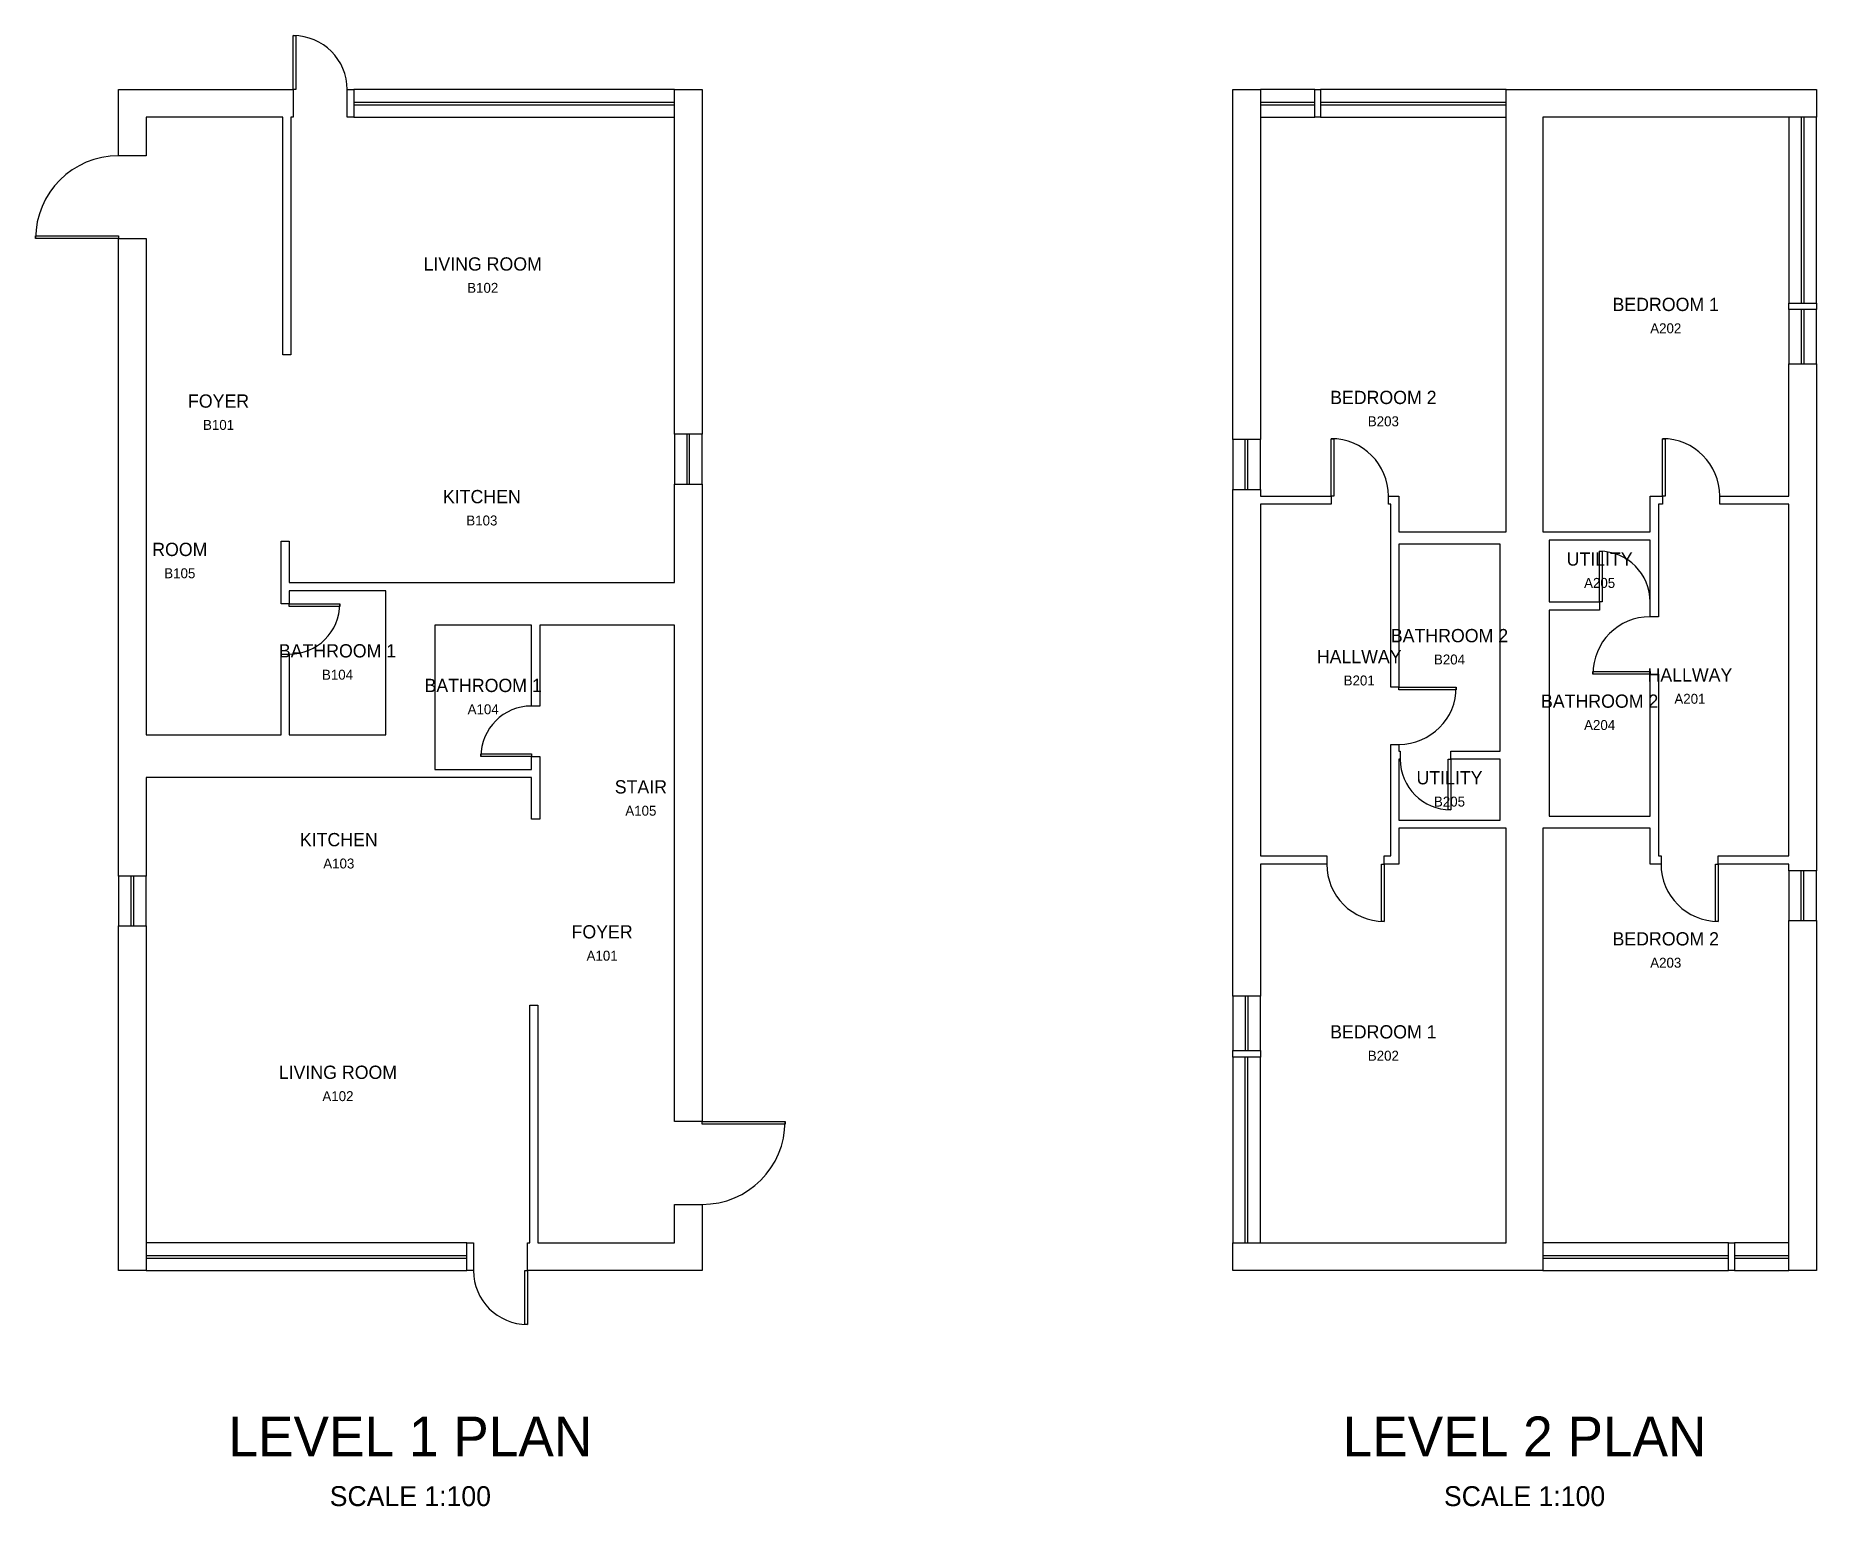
# Model space of a CAD drawing. Header units: millimetres. Extents: x -1250 to 25600, y -3554 to 18613.
import ezdxf
from ezdxf.enums import TextEntityAlignment as Align

# ---------------------------------------------------------------- set-up
doc = ezdxf.new("R2010")
doc.units = ezdxf.units.MM
for name, color, linetype in [('A-ANNO-TTLB', 7, 'Continuous'), ('A-AREA-IDEN', 7, 'Continuous'), ('A-DOOR', 7, 'Continuous'), ('A-GLAZ', 7, 'Continuous'), ('A-WALL', 7, 'Continuous')]:
    doc.layers.add(name, color=color, linetype=linetype)

msp = doc.modelspace()

# ---------------------------------------------------------------- linework, layer by layer
at = {"layer": 'A-DOOR'}
for points in [[(2634.969, 17800), (2634.969, 18613), (2674.969, 18613), (2674.969, 17800)], [(0, 15553), (-1250, 15553), (-1250, 15593), (0, 15593)], [(18283.3, 11674), (18283.3, 12538), (18323.3, 12538), (18323.3, 11674)], [(23278, 11674), (23278, 12538), (23318, 12538), (23318, 11674)], [(22331.375, 10078.62), (22331.375, 10840.62), (22371.375, 10840.62), (22371.375, 10078.62)], [(2574, 10051), (3336, 10051), (3336, 10011), (2574, 10011)], [(23093.969, 8990.616), (22229.969, 8990.616), (22229.969, 9030.616), (23093.969, 9030.616)], [(19306, 8793.949), (20170, 8793.949), (20170, 8753.949), (19306, 8753.949)], [(6226, 7747), (5464, 7747), (5464, 7787), (6226, 7787)], [(20088, 7705.95), (20088, 6943.95), (20048, 6943.95), (20048, 7705.95)], [(19082, 6126), (19082, 5262), (19042, 5262), (19042, 6126)], [(24121.3, 6126), (24121.3, 5262), (24081.3, 5262), (24081.3, 6126)], [(8800, 2247), (10050, 2247), (10050, 2207), (8800, 2207)], [(6165, 0), (6165, -813), (6125, -813), (6125, 0)]]:
    msp.add_lwpolyline(points, close=True, dxfattribs=at)
for centre, radius, start, end in [((2634.969, 17800), 813, 0, 90), ((0, 15553), 1250, 90, 180), ((18283.3, 11674), 864, 0, 90), ((23278, 11674), 864, 0, 90), ((22331.375, 10078.62), 762, 0, 90), ((2574, 10051), 762, -90, 0), ((23093.969, 8990.616), 864, 90, -180), ((19306, 8793.949), 864, -90, 0), ((6226, 7747), 762, 90, 180), ((20088, 7705.95), 762, -180, -90), ((19082, 6126), 864, -180, -90), ((24121.3, 6126), 864, -180, -90), ((8800, 2247), 1250, -90, 0), ((6165, 0), 813, -180, -90)]:
    msp.add_arc(centre, radius, start, end, dxfattribs=at)
at = {"layer": 'A-GLAZ'}
for p, q in [((3548, 17611.5), (8383, 17611.5)), ((3548, 17571.5), (8383, 17571.5)), ((17217, 17611.5), (18036, 17611.5)), ((17217, 17571.5), (18036, 17571.5)), ((18125, 17611.5), (20925, 17611.5)), ((18125, 17571.5), (20925, 17571.5)), ((25371.5, 17383), (25371.5, 14583)), ((25411.5, 17383), (25411.5, 14583)), ((25371.5, 14483), (25371.5, 13664)), ((25411.5, 14483), (25411.5, 13664)), ((8571.5, 11855), (8571.5, 12605)), ((8611.5, 11855), (8611.5, 12605)), ((16988.5, 11774), (16988.5, 12524)), ((17028.5, 11774), (17028.5, 12524)), ((188.5, 5195), (188.5, 5945)), ((228.5, 5195), (228.5, 5945)), ((25371.5, 5276), (25371.5, 6026)), ((25411.5, 5276), (25411.5, 6026)), ((16988.5, 4136), (16988.5, 3317)), ((17028.5, 4136), (17028.5, 3317)), ((16988.5, 417), (16988.5, 3217)), ((17028.5, 417), (17028.5, 3217)), ((417, 228.5), (5252, 228.5)), ((417, 188.5), (5252, 188.5)), ((21475, 228.5), (24275, 228.5)), ((21475, 188.5), (24275, 188.5)), ((24364, 228.5), (25183, 228.5)), ((24364, 188.5), (25183, 188.5))]:
    msp.add_line(p, q, dxfattribs=at)
for points in [[(3548, 17383), (8383, 17383), (8383, 17800), (3548, 17800)], [(17217, 17383), (18036, 17383), (18036, 17800), (17217, 17800)], [(18125, 17383), (20925, 17383), (20925, 17800), (18125, 17800)], [(25183, 17383), (25183, 14583), (25600, 14583), (25600, 17383)], [(25183, 14483), (25183, 13664), (25600, 13664), (25600, 14483)], [(8800, 11855), (8800, 12605), (8383, 12605), (8383, 11855)], [(17217, 11774), (17217, 12524), (16800, 12524), (16800, 11774)], [(417, 5195), (417, 5945), (0, 5945), (0, 5195)], [(25600, 5276), (25600, 6026), (25183, 6026), (25183, 5276)], [(16800, 4136), (16800, 3317), (17217, 3317), (17217, 4136)], [(17217, 417), (17217, 3217), (16800, 3217), (16800, 417)], [(417, 0), (5252, 0), (5252, 417), (417, 417)], [(21475, 0), (24275, 0), (24275, 417), (21475, 417)], [(24364, 0), (25183, 0), (25183, 417), (24364, 417)]]:
    msp.add_lwpolyline(points, close=True, dxfattribs=at)
at = {"layer": 'A-WALL'}
for points in [[(2476, 13800), (2476, 17383), (417, 17383), (417, 16803), (0, 16803), (0, 17800), (2634.97, 17800), (2634.97, 17383), (2600, 17383), (2600, 13800)], [(3548, 17383), (3447.97, 17383), (3447.97, 17800), (3548, 17800)], [(8800, 17800), (8800, 12605), (8383, 12605), (8383, 17800)], [(16800, 0), (16800, 417), (20925, 417), (20925, 6666), (19306, 6666), (19306, 6126), (19082, 6126), (19082, 6250), (19182, 6250), (19182, 7929.95), (19306, 7929.95), (19306, 7829.95), (19326, 7829.95), (19326, 7705.95), (19306, 7705.95), (19306, 6790), (20830, 6790), (20830, 7705.95), (20088, 7705.95), (20088, 7829.95), (20830, 7829.95), (20830, 10950), (19306, 10950), (19306, 8793.95), (19182, 8793.95), (19182, 11550), (19147.3, 11550), (19147.3, 11674), (19306, 11674), (19306, 11134), (20925, 11134), (20925, 17800), (25600, 17800), (25600, 17383), (21475, 17383), (21475, 11134), (23094, 11134), (23094, 11674), (23278, 11674), (23278, 11550), (23218, 11550), (23218, 9854.62), (23094, 9854.62), (23094, 9954.62), (23093.38, 9954.62), (23093.38, 10078.62), (23094, 10078.62), (23094, 11010), (21570, 11010), (21570, 10078.62), (22331.38, 10078.62), (22331.38, 9954.62), (21570, 9954.62), (21570, 6850), (23094, 6850), (23094, 8990.62), (23218, 8990.62), (23218, 6250), (23257.3, 6250), (23257.3, 6126), (23094, 6126), (23094, 6666), (21475, 6666), (21475, 0)], [(17217, 12524), (16800, 12524), (16800, 17800), (17217, 17800)], [(18125, 17383), (18036, 17383), (18036, 17800), (18125, 17800)], [(417, 7430), (417, 5945), (0, 5945), (0, 15553), (417, 15553), (417, 8075), (2450, 8075), (2450, 9289), (2574, 9289), (2574, 8075), (4030, 8075), (4030, 10246), (2574, 10246), (2574, 10051), (2450, 10051), (2450, 10995), (2574, 10995), (2574, 10370), (8383, 10370), (8383, 11855), (8800, 11855), (8800, 2247), (8383, 2247), (8383, 9725), (6350, 9725), (6350, 8509), (6226, 8509), (6226, 9725), (4770, 9725), (4770, 7554), (6226, 7554), (6226, 7747), (6350, 7747), (6350, 6805), (6226, 6805), (6226, 7430)], [(25600, 14483), (25183, 14483), (25183, 14583), (25600, 14583)], [(24121.3, 6126), (24121.3, 6250), (25183, 6250), (25183, 11550), (24142, 11550), (24142, 11674), (25183, 11674), (25183, 13664), (25600, 13664), (25600, 6026), (25183, 6026), (25183, 6126)], [(18218, 6126), (17217, 6126), (17217, 4136), (16800, 4136), (16800, 11774), (17217, 11774), (17217, 11674), (18283.3, 11674), (18283.3, 11550), (17217, 11550), (17217, 6250), (18218, 6250)], [(417, 5195), (417, 0), (0, 0), (0, 5195)], [(25600, 5276), (25600, 0), (25183, 0), (25183, 5276)], [(6165, 417), (6200, 417), (6200, 4000), (6324, 4000), (6324, 417), (8383, 417), (8383, 997), (8800, 997), (8800, 0), (6165, 0)], [(17217, 3217), (16800, 3217), (16800, 3317), (17217, 3317)], [(5352, 0), (5252, 0), (5252, 417), (5352, 417)], [(24364, 0), (24275, 0), (24275, 417), (24364, 417)]]:
    msp.add_lwpolyline(points, close=True, dxfattribs=at)

# ---------------------------------------------------------------- texts
at = {"layer": 'A-ANNO-TTLB'}
for s, height, p in [('LEVEL 1 PLAN', 600, (4400, -2500)), ('LEVEL 2 PLAN', 600, (21200, -2500)), ('SCALE 1:100', 300, (4400, -3400)), ('SCALE 1:100', 300, (21200, -3400))]:
    msp.add_text(s, height=height, dxfattribs=at).set_placement(p, align=Align.MIDDLE_CENTER)
at = {"layer": 'A-AREA-IDEN'}
for s, height, p in [('LIVING ROOM', 200, (5491.5, 15171.5)), ('B102', 150, (5491.5, 14811.5)), ('BEDROOM 1', 200, (23329, 14562.045)), ('A202', 150, (23329, 14202.045)), ('FOYER', 200, (1508.5, 13105.455)), ('BEDROOM 2', 200, (19071, 13160.145)), ('B101', 150, (1508.5, 12745.455)), ('B203', 150, (19071, 12800.145)), ('KITCHEN', 200, (5478.5, 11665)), ('B103', 150, (5478.5, 11305)), ('ROOM', 200, (924.2, 10869.44)), ('UTILITY', 200, (22332, 10724.31)), ('B105', 150, (924.2, 10509.44)), ('A205', 150, (22332, 10364.31)), ('BATHROOM 2', 200, (20068, 9569.975)), ('BATHROOM 1', 200, (3302, 9340.5)), ('HALLWAY', 200, (18706.7, 9253.54)), ('B204', 150, (20068, 9209.975)), ('B104', 150, (3302, 8980.5)), ('BATHROOM 1', 200, (5498, 8819.5)), ('B201', 150, (18706.7, 8893.54)), ('HALLWAY', 200, (23693.3, 8977.51)), ('BATHROOM 2', 200, (22332, 8582.31)), ('A201', 150, (23693.3, 8617.51)), ('A104', 150, (5498, 8459.5)), ('A204', 150, (22332, 8222.31)), ('UTILITY', 200, (20068, 7427.975)), ('STAIR', 200, (7875.8, 7290.56)), ('A105', 150, (7875.8, 6930.56)), ('B205', 150, (20068, 7067.975)), ('KITCHEN', 200, (3321.5, 6495)), ('A103', 150, (3321.5, 6135)), ('FOYER', 200, (7291.5, 5105.455)), ('BEDROOM 2', 200, (23329, 4999.855)), ('A101', 150, (7291.5, 4745.455)), ('A203', 150, (23329, 4639.855)), ('BEDROOM 1', 200, (19071, 3597.955)), ('B202', 150, (19071, 3237.955)), ('LIVING ROOM', 200, (3308.5, 2988.5)), ('A102', 150, (3308.5, 2628.5))]:
    msp.add_text(s, height=height, dxfattribs=at).set_placement(p, align=Align.MIDDLE_CENTER)

doc.saveas('drawing.dxf')
